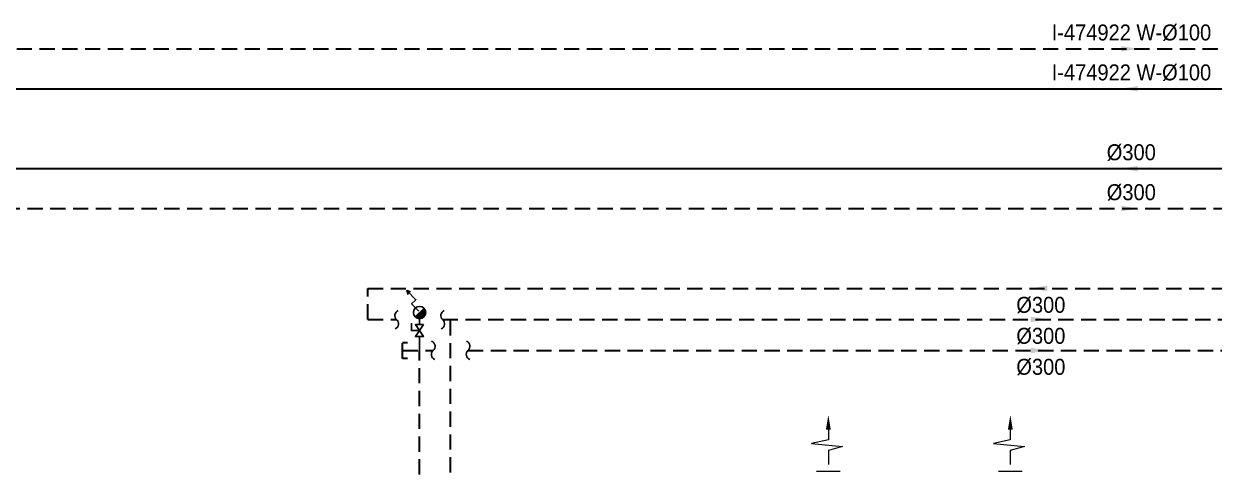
# Model space of a CAD drawing. Header units: centimetres. Extents: x 138114 to 163114, y -131897 to -111897.
# Drawn here: x 143687 to 145178, y -125796 to -125236 of the extents above; entities that cross this region are included whole.
import ezdxf

# ---------------------------------------------------------------- set-up
doc = ezdxf.new("R2010")
doc.units = ezdxf.units.CM
doc.header["$LTSCALE"] = 1.5
doc.linetypes.add('DASHED2', pattern=[9.525, 6.35, -3.175])
for name, color, linetype, lineweight in [('T-CIHAZ', 101, 'Continuous', 30), ('T-ISITMA', 1, 'Continuous', 30), ('T-WSHP-BORUSU', 30, 'Continuous', 30)]:
    doc.layers.add(name, color=color, linetype=linetype, lineweight=lineweight)
for name, color, linetype in [('T-ITEXT', 32, 'Continuous'), ('T-TEXT', 85, 'Continuous'), ('T-VANA', 135, 'Continuous'), ('T-WSHPTEXT', 53, 'Continuous')]:
    doc.layers.add(name, color=color, linetype=linetype)
doc.styles.add('ARIAL', font='arial.ttf', dxfattribs={"width": 0.85})

# ---------------------------------------------------------------- blocks, each defined once
blk = doc.blocks.new('BHETRBRTD')
at = {"color": 253, "lineweight": 18}
for p, q in [((-115.4, 859.8), (-115.4, 847.1)), ((112.6, 859.8), (112.6, 847.1)), ((-94.3, 842.5), (-133.3, 838.8)), ((-133.3, 838.8), (-115.4, 833.9)), ((-115.4, 847.1), (-94.3, 842.5)), ((133.7, 842.5), (94.7, 838.8)), ((94.7, 838.8), (112.6, 833.9)), ((112.6, 847.1), (133.7, 842.5)), ((-115.4, 833.9), (-115.4, 816.4)), ((112.6, 833.9), (112.6, 816.4)), ((-100.5, 808.1), (-130.3, 808.1)), ((127.5, 808.1), (97.7, 808.1))]:
    blk.add_line(p, q, dxfattribs=at)
for points in [[(-118.5, 859.8), (-112.3, 859.8), (-115.4, 878.4)], [(109.5, 859.8), (115.7, 859.8), (112.6, 878.4)]]:
    blk.add_solid(points, dxfattribs=at)
blk = doc.blocks.new('Kesme')
blk.add_lwpolyline([(-21.5, -0.2, 0.576786), (-4.8, -2.7, -0.54493), (11.3, -5.9)], format="xyb")
blk = doc.blocks.new('A$C5C5A6AF1')
at = {"linetype": 'Continuous'}
blk.add_lwpolyline([(4.3, 0), (-4.3, 13), (4.3, 13), (-4.3, 0)], close=True, dxfattribs=at)
blk.add_lwpolyline([(0, 6.5), (-8.7, 6.5), (-8.7, -1.4)], dxfattribs=at)
blk = doc.blocks.new('P')
for points in [[(0, 16.9), (35.4, 52.3), (56.6, 31.1), (102.5, 77), (83.7, 70.2)], [(102.5, 77), (95.7, 58.2)]]:
    blk.add_lwpolyline(points)
blk = doc.blocks.new('A$C52EE5F1D')
h = blk.add_hatch()
h.set_pattern_fill('ANSI31', color=256, scale=5, angle=-90, style=0)
h.set_pattern_definition([(315, (-8947.321, 100.9137), (0.44194174, 0.44194174), [])])
h.paths.add_polyline_path([(-5.6, 52.9, 0.668179), (-0.1, 39.8, 0.198912), (5.3, 42)])
for p, q in [((-5.6, 52.9), (5.3, 42)), ((0.2, 39.8), (0.2, 32.5)), ((0, 0), (0, 17.5))]:
    blk.add_line(p, q)
blk.add_circle((-0.1, 47.5), 7.67)
for name, p, xscale, yscale, zscale, rotation in [('P', (-3.2, 49.4), -0.25, 0.25, 0.25, 270), ('A$C5C5A6AF1', (0.2, 32.5), 1.151997189153917, 1.151997189153917, 1.151997189153917, 180)]:
    blk.add_blockref(name, p, dxfattribs=dict(xscale=xscale, yscale=yscale, zscale=zscale, rotation=rotation))

msp = doc.modelspace()

# ---------------------------------------------------------------- linework, layer by layer
at = {"layer": 'T-ISITMA', "linetype": 'DASHED2', "ltscale": 2}
msp.add_line((143420.9, -125267), (152526.2, -125267), dxfattribs=at)
at = {"layer": 'T-ISITMA'}
msp.add_line((143434.4, -125317), (152555.1, -125317), dxfattribs=at)
at = {"layer": 'T-TEXT', "linetype": 'Continuous'}
for points in [[(145061.9, -125263.5), (145061.9, -125270.5), (145082.7, -125267)], [(145082.7, -125313.5), (145082.7, -125320.5), (145061.9, -125317)], [(145082.7, -125413.5), (145082.7, -125420.5), (145061.9, -125417)], [(145061.9, -125463.5), (145061.9, -125470.5), (145082.7, -125467)], [(144969.4, -125570.5), (144969.4, -125563.5), (144948.5, -125567)], [(144948.5, -125609.3), (144948.5, -125602.4), (144969.4, -125605.8)], [(144948.5, -125648.1), (144948.5, -125641.2), (144969.4, -125644.7)]]:
    msp.add_solid(points, dxfattribs=at)
at = {"layer": 'T-WSHP-BORUSU'}
msp.add_line((143420.9, -125417), (148353.1, -125417), dxfattribs=at)
at = {"layer": 'T-WSHP-BORUSU', "linetype": 'DASHED2', "ltscale": 2}
for p, q in [((143434.4, -125467), (146465.8, -125467)), ((144118.2, -125567), (145667.5, -125567)), ((144118.2, -125605.8), (144118.2, -125567)), ((144118.2, -125605.8), (144153.9, -125605.8)), ((144211.6, -125605.8), (145717.5, -125605.8)), ((144221.6, -126454.6), (144221.6, -125605.8)), ((144161.6, -125644.7), (144199.7, -125644.7)), ((144182.8, -126371.5), (144182.8, -125644.7)), ((144243.5, -125644.7), (145674.5, -125644.7))]:
    msp.add_line(p, q, dxfattribs=at)
msp.add_lwpolyline([(144167.6, -125654.7), (144161.6, -125654.7), (144161.6, -125634.7), (144167.6, -125634.7)], dxfattribs=at)

# ---------------------------------------------------------------- block references
at = {"layer": 'T-CIHAZ', "xscale": -1}
msp.add_blockref('BHETRBRTD', (144807.6, -126603.8, 54498917), dxfattribs=at)
at = {"layer": 'T-TEXT', "yscale": 0.7, "zscale": 0.7}
for p, xscale, rotation in [((144152, -125602.5), 0.7, 90.00000000000001), ((144209.7, -125602.5, -1622997168.2), 0.7, 90.00000000000001), ((144197.8, -125648), -0.7, 90), ((144241.6, -125648, -427252232.2), -0.7, 90)]:
    msp.add_blockref('Kesme', p, dxfattribs=dict(at, xscale=xscale, rotation=rotation))
at = {"layer": 'T-VANA', "xscale": -0.9999983333400452, "yscale": 0.9999983333400452, "zscale": 0.9999983333400452}
msp.add_blockref('A$C52EE5F1D', (144182.8, -125644.7), dxfattribs=at)

# ---------------------------------------------------------------- texts
at = {"layer": 'T-ITEXT', "style": 'ARIAL', "width": 0.9}
for p in [(144974.8, -125256.5, 8029185549.4), (144974.8, -125306.5, 8029185549.4)]:
    msp.add_text('I-474922 W-%%C100', height=20, dxfattribs=at).set_placement(p)
at = {"layer": 'T-WSHPTEXT', "style": 'ARIAL', "width": 0.9}
for p in [(145043.8, -125406.5, 8029185549.4), (145043.8, -125456.5, 8029185549.4), (144930.5, -125597.5, 8029185549.4), (144930.5, -125636.3, 8029185549.4), (144930.5, -125675.1, 8029185549.4)]:
    msp.add_text('%%C300', height=20, dxfattribs=at).set_placement(p)

doc.saveas('drawing.dxf')
